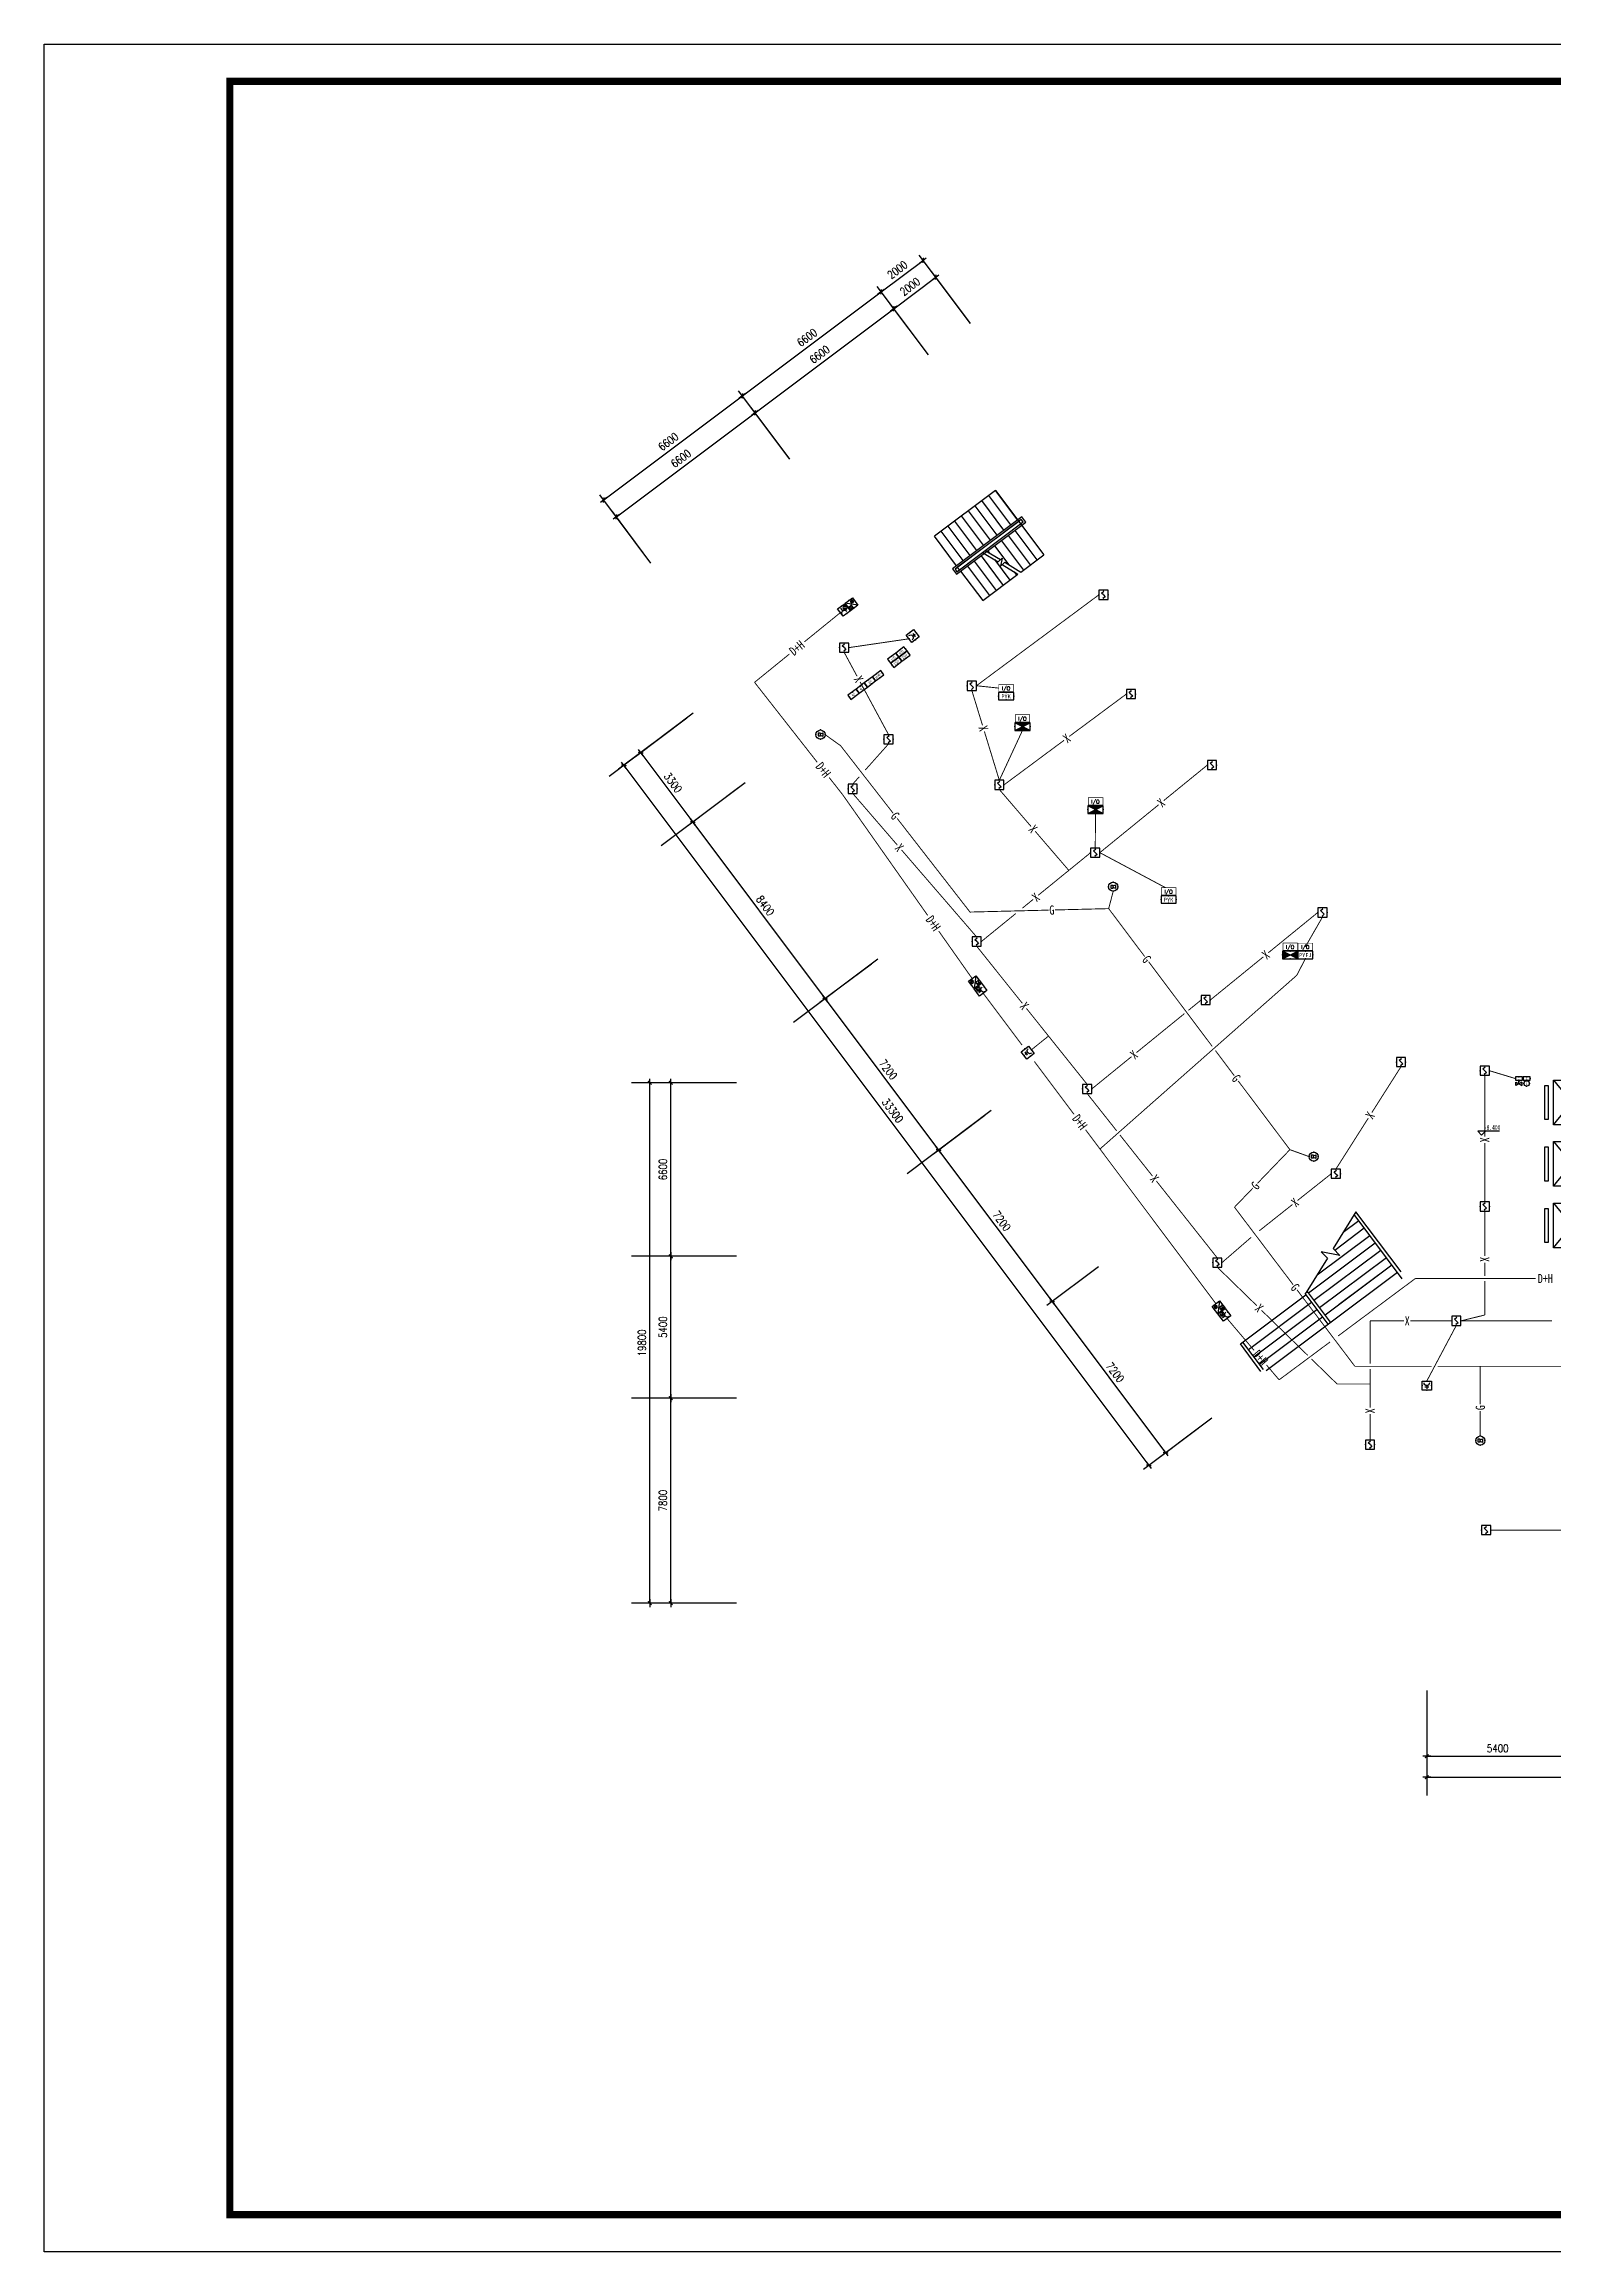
# Model space of a CAD drawing. Extents: x -149393 to 1177518, y -366685 to 296590.
# Drawn here: x 107848 to 165280, y -186685 to -102676 of the extents above; entities that cross this region are included whole.
import ezdxf
from ezdxf.enums import TextEntityAlignment as Align

# ---------------------------------------------------------------- set-up
doc = ezdxf.new("R2010")
doc.units = 0
doc.header["$LTSCALE"] = 1000
doc.header["$MEASUREMENT"] = 0
doc.linetypes.add('常规', pattern=[20, 10, 0, 10])
doc.layers.get('0').update_dxf_attribs({"linetype": 'CONTINUOUS'})
for name, color, linetype in [('AXIS', 3, 'CONTINUOUS'), ('DOTE', 1, 'CONTINUOUS'), ('EQUIP-消防', 3, 'CONTINUOUS'), ('PUB_TITLE', 253, 'CONTINUOUS'), ('SIG_TEXT', 7, 'CONTINUOUS'), ('STAIR', 2, 'CONTINUOUS'), ('TEL_SYMB', 3, 'CONTINUOUS'), ('TEL_TEXT', 7, 'CONTINUOUS'), ('WIRE-消防', 3, '常规')]:
    doc.layers.add(name, color=color, linetype=linetype)
doc.styles.add('_TCH_LABEL', font='COMPLEX', dxfattribs={"bigfont": 'GBCBIG'})
doc.styles.add('_TEL_ATTDEF', font='GBENOR', dxfattribs={"width": 0.8, "height": 3, "bigfont": 'GBCBIG'})
doc.styles.add('_TEL_DIM', font='', dxfattribs={"width": 0.8, "height": 3.5})
doc.styles.add('DIM_FONT', font='SIMPLEX.shx', dxfattribs={"width": 0.8})
doc.styles.add('HZ', font='')
doc.styles.get("Standard").update_dxf_attribs({"font": 'gbenor.shx', "bigfont": 'gbcbig.shx'})
doc.styles.get('_TEL_DIM').set_extended_font_data('SimSun')
doc.styles.get('HZ').set_extended_font_data('SimSun')
doc.dimstyles.new('DIMN', dxfattribs={"dimtxt": 300, "dimasz": 1, "dimexe": 250, "dimexo": 300, "dimgap": 150, "dimtad": 1, "dimdec": 0, "dimdsep": 46, "dimtxsty": 'DIM_FONT', "dimblk": '_DIMX', "dimcen": 2.5, "dimclrt": 7, "dimadec": 0, "dimazin": 0, "dimtfac": 1, "dimtdec": 0, "dimtix": 1, "dimtmove": 2, "dimatfit": 3, "dimldrblk": '_DIMX', "dimfxl": 1, "dimtolj": 1, "dimarcsym": 0})

# ---------------------------------------------------------------- blocks, each defined once
blk = doc.blocks.new('_DIMX')
blk.add_line((-150, 0), (150, 0))
at = {"const_width": 50}
blk.add_lwpolyline([(-70, -70), (70, 70)], dxfattribs=at)
blk = doc.blocks.new('A$C1AEF7971')
at = {"layer": 'STAIR', "color": 59}
for p, q in [((2324, 4191), (0, 2448)), ((2130, 2297), (1291, 3416)), ((2388, 2491), (1549, 3610)), ((2646, 2685), (1807, 3803)), ((2905, 2878), (2065, 3997)), ((3163, 3072), (2324, 4191)), ((2324, 4191), (4160, 1743)), ((1097, 1523), (258, 2642)), ((1355, 1716), (516, 2835)), ((3321, 3190), (681, 1211)), ((1614, 1910), (775, 3029)), ((3306, 3090), (782, 1197)), ((839, 1000), (3478, 2980)), ((853, 1101), (3378, 2994)), ((3206, 3015), (882, 1272)), ((1872, 2104), (1033, 3223)), ((1935, 1912), (3278, 2919)), ((3062, 2668), (3902, 1549)), ((3378, 2994), (3306, 3090)), ((3478, 2980), (3321, 3190)), ((3321, 2862), (4160, 1743)), ((839, 1329), (0, 2448)), ((954, 1176), (1832, 1835)), ((1771, 1700), (2611, 581)), ((1832, 1835), (2420, 1473)), ((1935, 1912), (2510, 1558)), ((2030, 1893), (2085, 1819)), ((2288, 2087), (2833, 1360)), ((2546, 2281), (3385, 1162)), ((2804, 2474), (3643, 1355)), ((3282, 1084), (4160, 1743)), ((681, 1211), (839, 1000)), ((782, 1197), (853, 1101)), ((954, 1176), (882, 1272)), ((997, 1119), (1836, 0)), ((1255, 1312), (2094, 194)), ((1513, 1506), (2352, 387)), ((1836, 0), (3179, 1007)), ((2280, 1559), (2869, 775)), ((2420, 1473), (2575, 1620)), ((2575, 1620), (2511, 1305)), ((2511, 1305), (2673, 1458)), ((2583, 1373), (3179, 1007)), ((2673, 1458), (3282, 1084)), ((3028, 1099), (3127, 968))]:
    blk.add_line(p, q, dxfattribs=at)
at = {"layer": 'TEL_SYMB', "color": 59, "elevation": 1793}
blk.add_lwpolyline([(312, 1763, 0, 0, 0), (3339, 4033, 0, 0, 0), (4292, 2761, 0, 0, 0), (2973, 1771, 95.6, 0, 0), (2686, 1556, 0, 0, 0)], format="xyseb", dxfattribs=at)
at = {"layer": 'TEL_SYMB', "color": 59}
blk.add_lwpolyline([(1266, 491, 0, 0, 0), (2141, 1148, 95.6, 0, 0), (2428, 1363, 0, 0, 0)], format="xyseb", dxfattribs=at)
blk = doc.blocks.new('$equip_U$00000103(cyc-PC)')
for p, q in [((0.5, 0.5), (-0.5, 0.5)), ((-0.5, 0.5), (-0.5, -0.5)), ((-0.2, 0.2), (0.05, 0.4)), ((0, 0), (-0.2, 0.2)), ((0, 0), (0.2, -0.2)), ((0.5, -0.5), (0.5, 0.5)), ((-0.5, -0.5), (0.5, -0.5)), ((0.2, -0.2), (-0.05, -0.4))]:
    blk.add_line(p, q)
for p in [(-0.5, 0), (0, 0.5), (0.5, 0), (0, -0.5)]:
    blk.add_point(p)
at = {"color": 7, "style": '_TEL_DIM', "flags": 1}
blk.add_attdef('A', text='', height=0.00002, dxfattribs=at).set_placement((0, 0), align=Align.MIDDLE_CENTER)
blk = doc.blocks.new('$equip_U$00000105(cyc-PC)')
for p, q in [((0.5, 1), (-0.5, 1)), ((-0.5, 1), (-0.5, 0)), ((-0.5, 0), (0.5, 0)), ((-0.17, 0.5), (-0.17, 0.15)), ((0.5, 0), (0.5, 1))]:
    blk.add_line(p, q)
for radius in [0.226, 0.113]:
    blk.add_circle((0.23, 0.36), radius)
blk.add_arc((-0.17, 0.8), 0.3, 180, 0)
for p in [(-0.5, 0.5), (0, 1), (0, 0), (0.5, 0.5)]:
    blk.add_point(p)
at = {"color": 7, "style": '_TEL_DIM', "flags": 1}
blk.add_attdef('A', text='', height=0.00002, dxfattribs=at).set_placement((0, 0), align=Align.MIDDLE_CENTER)
blk = doc.blocks.new('$equip_U$00000107(cyc-PC)')
for p, q in [((-0.5, 1), (-0.5, 0)), ((0.5, 1), (-0.5, 0)), ((0.5, 1), (-0.5, 1)), ((-0.5, 0), (0.5, 0)), ((-0.27, 0.87, 0), (-0.42, 0.87, 0)), ((-0.42, 0.87, 0), (-0.42, 0.57, 0)), ((-0.42, 0.57, 0), (-0.27, 0.57, 0)), ((-0.27, 0.82, 0), (-0.07, 0.92, 0)), ((-0.27, 0.57, 0), (-0.27, 0.87, 0)), ((-0.07, 0.52, 0), (-0.27, 0.62, 0)), ((-0.07, 0.92, 0), (-0.07, 0.52, 0)), ((0.11, 0.16), (0.34, 0.4)), ((0.11, 0.4), (0.34, 0.16)), ((0.5, 0), (0.5, 1))]:
    blk.add_line(p, q)
blk.add_circle((0.22, 0.28), 0.169)
for p in [(-0.5, 0.5), (0, 1), (0, 0), (0.5, 0.5)]:
    blk.add_point(p)
at = {"color": 7, "style": '_TEL_DIM', "flags": 1}
blk.add_attdef('A', text='', height=0.00002, dxfattribs=at).set_placement((0, 0), align=Align.MIDDLE_CENTER)
blk = doc.blocks.new('$equip$00001635')
for p, q in [((-0.01, -0.35, 0), (-0.26, -0.35, 0)), ((-0.26, -0.35, 0), (-0.26, -0.65, 0)), ((-0.26, -0.65, 0), (-0.01, -0.65, 0)), ((-0.01, -0.4, 0), (0.24, -0.3, 0)), ((-0.01, -0.65, 0), (-0.01, -0.35, 0)), ((0.24, -0.7, 0), (-0.01, -0.6, 0)), ((0.24, -0.3, 0), (0.24, -0.7, 0))]:
    blk.add_line(p, q)
blk.add_circle((0, -0.5), 0.5)
at = {"flags": 9}
blk.add_attdef('A', (0, 0), '', height=0.00002, dxfattribs=at)
blk.add_attdef('B', text='', height=0.4, dxfattribs=at).set_placement((0.85, -0.68), align=Align.MIDDLE_CENTER)
blk = doc.blocks.new('$equip_U$00000115(cyc-PC)')
for p in [(0.01, 0.5, 0), (-0.49, 0, 0), (0.01, -0.5, 0), (0.51, 0, 0)]:
    blk.add_point(p)
blk.add_blockref('$equip$00001635', (0.01, 0.5, 0))
at = {"color": 7, "style": '_TEL_DIM', "flags": 1}
blk.add_attdef('A', text='', height=0.00002, dxfattribs=at).set_placement((0, 0), align=Align.MIDDLE_CENTER)
blk = doc.blocks.new('$equip_U$00000302(cyc-PC)')
for p, q in [((0.5, 0.5), (-0.5, 0.5)), ((-0.5, 0.5), (-0.5, -0.5)), ((0, 0), (0, -0.35)), ((0.5, -0.5), (0.5, 0.5)), ((-0.5, -0.5), (0.5, -0.5)), ((-0.22, -0.17), (0.22, -0.17))]:
    blk.add_line(p, q)
blk.add_arc((0, 0.3), 0.3, 180, 0)
for p in [(-0.5, 0), (0, 0.5), (0.5, 0), (0, -0.5)]:
    blk.add_point(p)
at = {"color": 7, "style": '_TEL_DIM', "flags": 1}
blk.add_attdef('A', text='', height=0.00002, dxfattribs=at).set_placement((0, 0), align=Align.MIDDLE_CENTER)
blk = doc.blocks.new('$equip$00002785')
for p, q in [((0.65, 0.65), (-0.65, 0.65)), ((-0.65, 0.65), (-0.65, 0)), ((-0.65, 0), (0.65, 0)), ((0.65, 0), (0.65, 0.65))]:
    blk.add_line(p, q)
at = {"const_width": 0.04}
blk.add_lwpolyline([(-0.65, 0.65), (0.65, 0.65), (0.65, 0), (-0.65, 0), (-0.65, 0.65), (0.65, 0.65)], dxfattribs=at)
for p in [(-0.65, 0.33), (0, 0.65), (0, 0), (0.65, 0.33)]:
    blk.add_point(p)
at = {"color": 7}
blk.add_attdef('$TEXT$', text='', height=0.3, dxfattribs=at).set_placement((0.01, 0.34), align=Align.MIDDLE_CENTER)
at = {"color": 7, "flags": 1}
for tag, height, p in [('A', 0.00002, (0, 0)), ('B', 0.4, (0.9, 0.25))]:
    blk.add_attdef(tag, text='', height=height, dxfattribs=at).set_placement(p, align=Align.MIDDLE_CENTER)
blk = doc.blocks.new('$equip$00002794')
for p, q in [((0, -0.55), (0, 0)), ((0, 0), (0.23, 0)), ((-0.55, -0.85), (-0.55, -0.25)), ((-0.55, -0.25), (0.55, -0.85)), ((0.55, -0.25), (-0.55, -0.85)), ((0.55, -0.25), (0.55, -0.85))]:
    blk.add_line(p, q)
for p in [(-0.55, -0.55), (0, -0.55), (0.55, -0.55)]:
    blk.add_point(p)
at = {"color": 7, "flags": 1}
for tag, height, p in [('A', 0.00002, (0, 0)), ('B', 0.4, (0.8, -0.61))]:
    blk.add_attdef(tag, text='', height=height, dxfattribs=at).set_placement(p, align=Align.MIDDLE_CENTER)
blk = doc.blocks.new('$equip$00002792')
at = {"const_width": 0.04}
blk.add_lwpolyline([(-0.5, 0, -1), (0.5, 0, -1), (-0.5, 0, -1.463176)], format="xyb", dxfattribs=at)
blk.add_circle((0, 0), 0.5)
for p in [(-0.5, 0), (0, 0.5), (0.5, 0), (0, -0.5)]:
    blk.add_point(p)
at = {"color": 7}
blk.add_attdef('$TEXT$', text='', height=0.4, dxfattribs=at).set_placement((0, 0), align=Align.MIDDLE_CENTER)
at = {"color": 7, "flags": 1}
for tag, height, p in [('A', 0.00002, (0, 0)), ('B', 0.4, (0.75, -0.25))]:
    blk.add_attdef(tag, text='', height=height, dxfattribs=at).set_placement(p, align=Align.MIDDLE_CENTER)
blk = doc.blocks.new('A$C74276B88')
at = {"layer": 'EQUIP-消防', "linetype": 'ByBlock', "xscale": 207.6180480014955, "yscale": 207.6180480014955, "zscale": 207.6180480014955}
for name, p, values in [('$equip$00002785', (139, 228), {'$TEXT$': 'I'}), ('$equip$00002785', (438, 228), {'$TEXT$': 'I'}), ('$equip$00002792', (435, 108), {'$TEXT$': 'L'})]:
    blk.add_blockref(name, p, dxfattribs=at).add_auto_attribs(values)
blk.add_blockref('$equip$00002794', (140, 207), dxfattribs=at)
blk = doc.blocks.new('$equip_U$00000093(zhengbolin)')
at = {"color": 0, "linetype": 'Continuous', "const_width": 0.0557}
blk.add_lwpolyline([(0.65, 0.65), (-0.65, 0.65), (-0.65, 0), (0.65, 0)], close=True, dxfattribs=at)
at = {"color": 7, "style": '_TCH_LABEL'}
blk.add_attdef('$TEXT$', text='', height=0.334, dxfattribs=at).set_placement((-0.01, 0.3), align=Align.MIDDLE_CENTER)
at = {"color": 7, "style": '_TEL_DIM', "flags": 1}
for tag in ['A', 'REMARK']:
    blk.add_attdef(tag, text='', height=0.000025, dxfattribs=at).set_placement((0, 0), align=Align.MIDDLE_CENTER)
blk = doc.blocks.new('$equip$00001929')
for p, q in [((0.65, 0.65), (-0.65, 0.65)), ((-0.65, 0.65), (-0.65, 0)), ((-0.65, 0), (0.65, 0)), ((0.65, 0), (0.65, 0.65))]:
    blk.add_line(p, q)
for p in [(-0.65, 0.33), (0, 0.65), (0, 0), (0.65, 0.33)]:
    blk.add_point(p)
at = {"color": 7, "style": '_TEL_DIM'}
blk.add_attdef('$TEXT$', text='', height=0.34, dxfattribs=at).set_placement((0.01, 0.34), align=Align.MIDDLE_CENTER)
at = {"color": 7, "style": '_TEL_DIM', "flags": 1}
blk.add_attdef('A', text='', height=0.00002, dxfattribs=at).set_placement((0, 0), align=Align.MIDDLE_CENTER)
blk = doc.blocks.new('$equip$00001921')
for p, q in [((0.65, 0.33), (-0.65, 0.33)), ((0.65, 0.33), (-0.65, -0.33)), ((-0.65, 0.33), (0.65, -0.33)), ((-0.65, 0.33), (-0.65, -0.33)), ((0.65, -0.33), (0.65, 0.33)), ((-0.65, -0.33), (0.65, -0.33))]:
    blk.add_line(p, q)
for p in [(-0.65, 0), (0, 0.33), (0.65, 0), (0, -0.33)]:
    blk.add_point(p)
for points in [[(-0.65, 0.33), (0, 0), (0.65, 0.33)], [(0, 0), (-0.65, -0.33), (0.65, -0.33)]]:
    blk.add_solid(points)
at = {"layer": 'TEL_TEXT', "style": '_TEL_DIM', "flags": 1}
blk.add_attdef('A', text='', height=0.00002, dxfattribs=at).set_placement((0, 0), align=Align.MIDDLE_CENTER)
blk = doc.blocks.new('$equip$00001917')
for p, q in [((0.65, 0.33), (-0.65, 0.33)), ((0.65, 0.33), (-0.65, -0.33)), ((-0.65, 0.33), (0.65, -0.33)), ((-0.65, 0.33), (-0.65, -0.33)), ((0.65, -0.33), (0.65, 0.33)), ((-0.65, -0.33), (0.65, -0.33))]:
    blk.add_line(p, q)
for p in [(-0.65, 0), (0, 0.33), (0.65, 0), (0, -0.33)]:
    blk.add_point(p)
for points in [[(-0.65, 0.33), (0, 0), (-0.65, -0.33)], [(0.65, 0.33), (0, 0), (0.65, -0.33)]]:
    blk.add_solid(points)
at = {"layer": 'TEL_TEXT', "style": '_TEL_DIM', "flags": 1}
blk.add_attdef('A', text='', height=0.00002, dxfattribs=at).set_placement((0, 0), align=Align.MIDDLE_CENTER)
blk = doc.blocks.new('$equip$00002773')
for p, q in [((0.65, 0.65), (-0.65, 0.65)), ((-0.65, 0.65), (-0.65, 0)), ((-0.65, 0), (0.65, 0)), ((0.65, 0), (0.65, 0.65))]:
    blk.add_line(p, q)
at = {"const_width": 0.04}
blk.add_lwpolyline([(-0.65, 0.65), (-0.65, 0), (0.65, 0), (0.65, 0.65), (-0.65, 0.65), (-0.65, 0)], dxfattribs=at)
for p in [(-0.65, 0.33), (0, 0.65), (0, 0), (0.65, 0.33)]:
    blk.add_point(p)
at = {"color": 7}
blk.add_attdef('$TEXT$', text='', height=0.3, dxfattribs=at).set_placement((0.01, 0.34), align=Align.MIDDLE_CENTER)
at = {"color": 7, "flags": 1}
for tag, height, p in [('A', 0.00002, (0, 0)), ('B', 0.4, (0.9, 0.25))]:
    blk.add_attdef(tag, text='', height=height, dxfattribs=at).set_placement(p, align=Align.MIDDLE_CENTER)
blk = doc.blocks.new('GJGHJGHJ')
at = {"color": 59}
for p, q in [((164876.1, -78848.7), (166266.3, -80548.7)), ((164876.1, -80548.7), (166266.3, -78848.7)), ((162822, -80787.4), (161986.9, -80787.8)), ((161986.9, -80787.8), (162135.3, -80937.7)), ((162135.3, -80937.7), (162287.4, -80787.6)), ((164876.1, -81188.7), (166266.3, -82888.7)), ((164876.1, -82888.7), (166266.3, -81188.7)), ((164876.1, -83528.7), (166266.3, -85228.7)), ((164876.1, -85228.7), (166266.3, -83528.7)), ((181648.8, -93703.3), (180813.6, -93703.8)), ((180813.6, -93703.8), (180962.1, -93853.6)), ((180962.1, -93853.6), (181114.2, -93703.6))]:
    blk.add_line(p, q, dxfattribs=at)
for points in [[(164876.1, -78848.7), (166266.3, -78848.7), (166266.3, -80548.7), (164876.1, -80548.7)], [(164546.1, -79048.7), (164674.6, -79048.7), (164674.6, -80348.7), (164546.1, -80348.7)], [(164546.1, -81388.7), (164674.6, -81388.7), (164674.6, -82688.7), (164546.1, -82688.7)], [(164876.1, -81188.7), (166266.3, -81188.7), (166266.3, -82888.7), (164876.1, -82888.7)], [(164546.1, -83728.7), (164674.6, -83728.7), (164674.6, -85028.7), (164546.1, -85028.7)], [(164876.1, -83528.7), (166266.3, -83528.7), (166266.3, -85228.7), (164876.1, -85228.7)]]:
    blk.add_lwpolyline(points, close=True, dxfattribs=at)
at = {"layer": 'AXIS'}
for p, q in [((197977, -49445.7), (200190.6, -46114)), ((204973.6, -54094.2), (207187.1, -50762.5)), ((206722.7, -55256.3), (208936.3, -51924.6)), ((132126.5, -64889.7), (128926.5, -67289.7)), ((134106.5, -67529.7), (130906.5, -69929.7)), ((134106.5, -67529.7), (130906.5, -69929.7)), ((139146.5, -74249.7), (135946.5, -76649.7)), ((133771.7, -78948.7), (129771.7, -78948.7)), ((143466.5, -80009.7), (140266.5, -82409.7)), ((133771.7, -85548.7), (129771.7, -85548.7)), ((133771.7, -85548.7), (129771.7, -85548.7)), ((133771.7, -90948.7), (129771.7, -90948.7)), ((133771.7, -90948.7), (129771.7, -90948.7)), ((133771.7, -98748.7), (129771.7, -98748.7)), ((160049.8, -102074.4), (160049.8, -106074.4)), ((165449.8, -102074.4), (165449.8, -106074.4)), ((172049.8, -102074.4), (172049.8, -106074.4)), ((178649.8, -102074.4), (178649.8, -106074.4)), ((184049.8, -102074.4), (184049.8, -106074.4))]:
    blk.add_line(p, q, dxfattribs=at)
at = {"layer": 'DOTE', "color": 59}
for p, q in [((171929.8, -91248.7), (169169.8, -91248.7)), ((174929.8, -91248.7), (172169.8, -91248.7)), ((171929.8, -91598.7), (169169.8, -91598.7)), ((171929.8, -91948.7), (169169.8, -91948.7)), ((171929.8, -92298.7), (169169.8, -92298.7)), ((174929.8, -91598.7), (172169.8, -91598.7)), ((174929.8, -91948.7), (172169.8, -91948.7)), ((174929.8, -92298.7), (172169.8, -92298.7)), ((171929.8, -92648.7), (169169.8, -92648.7)), ((171929.8, -92998.7), (169169.8, -92998.7)), ((174929.8, -92648.7), (172169.8, -92648.7)), ((174373.5, -92998.7), (172169.8, -92998.7)), ((171929.8, -93348.7), (169169.8, -93348.7)), ((173419.4, -93348.7), (172169.8, -93348.7)), ((173156.1, -93698.7), (172169.8, -93698.7)), ((171929.8, -96428.7), (169169.8, -96428.7)), ((171929.8, -96778.7), (169169.8, -96778.7)), ((171929.8, -97128.7), (169169.8, -97128.7)), ((171929.8, -97478.7), (169169.8, -97478.7)), ((171929.8, -97828.7), (169169.8, -97828.7)), ((171929.8, -98178.7), (169169.8, -98178.7))]:
    blk.add_line(p, q, dxfattribs=at)
at = {"layer": 'STAIR', "color": 59}
for p, q in [((143632.5, -56410.1), (141308.9, -58152.9)), ((143697.1, -58109.9), (142858, -56991.1)), ((143955.3, -57916.2), (143116.2, -56797.4)), ((144213.5, -57722.6), (143374.4, -56603.8)), ((144471.7, -57529), (143632.5, -56410.1)), ((143632.5, -56410.1), (145468.5, -58858.1)), ((142406.2, -59078.1), (141567, -57959.3)), ((142664.3, -58884.4), (141825.2, -57765.6)), ((144629.4, -57410.6), (141990.2, -59390.1)), ((142922.5, -58690.8), (142083.4, -57572)), ((144615.1, -57511), (142090.6, -59404.4)), ((142148, -59600.4), (144787.2, -57621)), ((142162.3, -59500), (144686.8, -57606.7)), ((144514.7, -57586.3), (142191, -59329.1)), ((143180.7, -58497.2), (142341.6, -57378.3)), ((143438.9, -58303.5), (142599.8, -57184.7)), ((143243.6, -58689.1), (144586.4, -57682)), ((144371.2, -57933), (145210.4, -59051.8)), ((144686.8, -57606.7), (144615.1, -57511)), ((144787.2, -57621), (144629.4, -57410.6)), ((144629.4, -57739.3), (145468.5, -58858.1)), ((142148, -59271.7), (141308.9, -58152.9)), ((142262.7, -59424.7), (143140.8, -58766.2)), ((143140.8, -58766.2), (143729.2, -59127.7)), ((143243.6, -58689.1), (143819.1, -59042.7)), ((143338.5, -58707.5), (143393.9, -58781.4)), ((143596.7, -58513.9), (144142.2, -59241.2)), ((143854.9, -58320.3), (144694, -59439.1)), ((144113.1, -58126.6), (144952.2, -59245.4)), ((141990.2, -59390.1), (142148, -59600.4)), ((142090.6, -59404.4), (142162.3, -59500)), ((142262.7, -59424.7), (142191, -59329.1)), ((142305.7, -59482.1), (143144.9, -60600.9)), ((142563.9, -59288.5), (143403, -60407.3)), ((142822.1, -59094.8), (143661.2, -60213.6)), ((143080.3, -58901.2), (143919.4, -60020)), ((143144.9, -60600.9), (144487.7, -59593.8)), ((143589.1, -59041.6), (144177.6, -59826.3)), ((143729.2, -59127.7), (143884.1, -58981.1)), ((143884.1, -58981.1), (143819.6, -59296.1)), ((143819.6, -59296.1), (143981.7, -59142.6)), ((143891.9, -59227.7), (144487.7, -59593.8)), ((143981.7, -59142.6), (144590.5, -59516.7)), ((144337.3, -59501.4), (144435.8, -59632.7)), ((144590.5, -59516.7), (145468.5, -58858.1)), ((172169.8, -79185.4), (172169.8, -82374.8)), ((173705.4, -79185.4), (172169.8, -79185.4)), ((172169.8, -79185.4), (175529.8, -79185.4)), ((173705.4, -79539.8), (172169.8, -79539.8)), ((173994.1, -78968.9), (173705.4, -78968.9)), ((173705.4, -78968.9), (173705.4, -82591.4)), ((173915.4, -79047.6), (173784.1, -79047.6)), ((173784.1, -79047.6), (173784.1, -82512.6)), ((173784.1, -79185.4), (173784.1, -82374.8)), ((173915.4, -82512.6), (173915.4, -79047.6)), ((173915.4, -81028.5), (173915.4, -79185.4)), ((173994.1, -82591.4), (173994.1, -78968.9)), ((173994.1, -79185.4), (175529.8, -79185.4)), ((173994.1, -79539.8), (175529.8, -79539.8)), ((175529.8, -80390.6), (175529.8, -79185.4)), ((173705.4, -79894.2), (172169.8, -79894.2)), ((173705.4, -80248.6), (172169.8, -80248.6)), ((173705.4, -80602.9), (172169.8, -80602.9)), ((173994.1, -79894.2), (175529.8, -79894.2)), ((173994.1, -80248.6), (175529.8, -80248.6)), ((173994.1, -80602.9), (174992.4, -80602.9)), ((174800.1, -80678.9), (175529.8, -80390.6)), ((174992.4, -80602.9), (175529.8, -80602.9)), ((175529.8, -82374.8), (175529.8, -80531.7)), ((173705.4, -80957.3), (172169.8, -80957.3)), ((173705.4, -81311.7), (172169.8, -81311.7)), ((173915.4, -81169.6), (174620.7, -80890.9)), ((173915.4, -82374.8), (173915.4, -81169.6)), ((173994.1, -80957.3), (174452.7, -80957.3)), ((173994.1, -81311.7), (175529.8, -81311.7)), ((174452.7, -80957.3), (175529.8, -80957.3)), ((174620.7, -80890.9), (174593.9, -80658.3)), ((174593.9, -80658.3), (174828.1, -80922.4)), ((174828.1, -80922.4), (174800.1, -80678.9)), ((173705.4, -81666.1), (172169.8, -81666.1)), ((173705.4, -82020.4), (172169.8, -82020.4)), ((173994.1, -81666.1), (175529.8, -81666.1)), ((173994.1, -82020.4), (175529.8, -82020.4)), ((173705.4, -82374.8), (172169.8, -82374.8)), ((173705.4, -82591.4), (173994.1, -82591.4)), ((173915.4, -82374.8), (173784.1, -82374.8)), ((173784.1, -82512.6), (173915.4, -82512.6)), ((173994.1, -82374.8), (175529.8, -82374.8)), ((157349.8, -83858), (156488.7, -85259.5)), ((159116.9, -86404.1), (157285.6, -83962.6)), ((159068.3, -86140), (157349.8, -83858)), ((155874.5, -86259), (157879.9, -84754.9)), ((156544.8, -85318.7), (157669.9, -84474.9)), ((156871.8, -84636), (157459.9, -84194.9)), ((156264.3, -85624.6), (155461.7, -86930.8)), ((155545.8, -86943), (158089.9, -85034.9)), ((155755.8, -87223), (158299.9, -85314.9)), ((155965.7, -87503), (158509.9, -85594.9)), ((156737.7, -85522.5), (156030.7, -85377.8)), ((156030.7, -85377.8), (156264.3, -85624.6)), ((156488.7, -85259.5), (156737.7, -85522.5)), ((153937.6, -89899.1), (158929.9, -86154.9)), ((156175.7, -87783.1), (158719.9, -85874.9)), ((156714.5, -87379), (158719.9, -85874.9)), ((152953.8, -88887), (155449.8, -87015)), ((153259.8, -89095), (155659.8, -87295)), ((155413.7, -86966.8), (155509.7, -86894.8)), ((156289.6, -88135.1), (155413.7, -86966.8)), ((156385.6, -88063.1), (155509.7, -86894.8)), ((153469.7, -89375.1), (155869.7, -87575)), ((153679.6, -89655.1), (156079.7, -87855.1)), ((153737.1, -89931.8), (152953.8, -88887)), ((153833.1, -89859.8), (153049.8, -88815))]:
    blk.add_line(p, q, dxfattribs=at)
at = {"layer": 'TEL_SYMB', "color": 59, "elevation": 1793}
blk.add_lwpolyline([(141620.8, -58837.8, 0, 0, 0), (144647.4, -56567.9, 0, 0, 0), (145601.2, -57839.7, 0, 0, 0), (144281.6, -58829.5, 95.6, 0, 0), (143994.7, -59044.6, 0, 0, 0)], format="xyseb", dxfattribs=at)
at = {"layer": 'TEL_SYMB', "color": 59}
for points in [[(142574.7, -60109.6, 0, 0, 0), (143449.7, -59453.4, 95.6, 0, 0), (143736.5, -59238.3, 0, 0, 0)], [(174722.6, -82552, 0, 0, 0), (174722.6, -81351.1, 105, 0, 0), (174722.6, -80957.3, 0, 0, 0)]]:
    blk.add_lwpolyline(points, format="xyseb", dxfattribs=at)
at = {"rotation": 109.501830446718}
blk.add_blockref('A$C1AEF7971', (198364.8, -61709.4), dxfattribs=at)
at = {"color": 59, "style": 'HZ', "width": 0.7}
for p in [(162223.3, -80739.8), (181050, -93655.8)]:
    blk.add_text('-8.400', height=183.52, dxfattribs=at).set_placement(p)
at = {"layer": 'AXIS'}
for p1, p2, distance in [((197977, -49445.7), (198976.5, -50109.7), 3300), ((197977, -49445.7), (198976.5, -50109.7), 2500), ((141257.6, -51492.6), (142857.6, -50292.6), 3300), ((198976.5, -50109.7), (204973.6, -54094.2), 3300), ((198976.5, -50109.7), (204973.6, -54094.2), 2500), ((135977.6, -55452.6), (141257.6, -51492.6), 3300), ((141257.6, -51492.6), (142857.6, -50292.6), 2500), ((176886.5, -58217.8), (182531.1, -49722), 2500), ((135977.6, -55452.6), (141257.6, -51492.6), 2500), ((169249.7, -69712.2), (180704.9, -52470.7), 3300), ((204973.6, -54094.2), (206722.7, -55256.3), 3300), ((204973.6, -54094.2), (206722.7, -55256.3), 2500), ((130697.6, -59412.6), (135977.6, -55452.6), 3300), ((130697.6, -59412.6), (135977.6, -55452.6), 2500), ((173068.1, -63965), (176886.5, -58217.8), 2500), ((169249.7, -69712.2), (173068.1, -63965), 2500), ((132126.5, -64889.7), (152106.6, -91529.7), -3300), ((132126.5, -64889.7), (134106.5, -67529.7), -2500), ((134106.5, -67529.7), (139146.5, -74249.7), -2500), ((139146.5, -74249.7), (143466.5, -80009.7), -2500), ((133471.7, -98748.7), (133471.7, -78948.7), 3000), ((133771.7, -85548.7), (133771.7, -78948.7), 2500), ((143466.5, -80009.7), (147786.5, -85769.7), -2500), ((133771.7, -90948.7), (133771.7, -85548.7), 2500), ((147786.5, -85769.7), (152106.6, -91529.7), -2500), ((133771.7, -98748.7), (133771.7, -90948.7), 2500), ((160049.8, -102074.4), (165449.8, -102074.4), -2500), ((160049.8, -102074.4), (184049.8, -102074.4), -3300), ((165449.8, -102074.4), (172049.8, -102074.4), -2500), ((172049.8, -102074.4), (178649.8, -102074.4), -2500), ((178649.8, -102074.4), (184049.8, -102074.4), -2500)]:
    blk.add_aligned_dim(p1=p1, p2=p2, distance=distance, dimstyle='DIMN', dxfattribs=at).render()

msp = doc.modelspace()

# ---------------------------------------------------------------- linework, layer by layer
at = {"layer": 'PUB_TITLE'}
msp.add_lwpolyline([(107847.9, -102676.1), (226647.9, -102676.1), (226647.9, -186684.6), (107847.9, -186684.6)], close=True, dxfattribs=at)
at = {"layer": 'PUB_TITLE', "const_width": 270.7}
msp.add_lwpolyline([(114919.4, -104090.4), (225233.6, -104090.4), (225233.6, -185270.4), (114919.4, -185270.4), (114919.4, -104090.4)], close=True, dxfattribs=at)
at = {"layer": 'WIRE-消防', "color": 0, "linetype": '常规', "const_width": 35}
for points in [[(138159.8, -124306.7), (136786.3, -125421.9)], [(136217.5, -125883.8), (134891.8, -126960.3)], [(137278.7, -130004), (134891.8, -126960.3)], [(138246.6, -131238.2), (137730.9, -130580.6)], [(141481.5, -135828.7), (138246.6, -131238.2)], [(143174.9, -138231.5), (141903.6, -136427.6)], [(155859.7, -137476.3), (155532, -138108.2)], [(148040.2, -144718.6), (155532, -138108.2)], [(143598.1, -138795.8), (145076.9, -140767.6)], [(145542.2, -141387.9), (147051.7, -143400.5)], [(147491.3, -143986.7), (152453, -150602.2)], [(157107.2, -151831.5), (160045, -149647.2)], [(164627.7, -149647.2), (160045, -149647.2)], [(152876.2, -151166.5), (153907, -152380.5)], [(154859.8, -153502.6), (156799.7, -152060.2)], [(154381.3, -152939), (154859.8, -153502.6)]]:
    msp.add_lwpolyline(points, dxfattribs=at)
at = {"layer": 'WIRE-消防', "linetype": '常规', "const_width": 35}
for points in [[(147996.4, -123632.7), (143336.2, -127090.3)], [(138301.1, -125815.2), (138794.2, -126729.9)], [(140772.5, -125303.4), (138476.1, -125640.2)], [(138910.1, -126944.8), (139992.5, -128952.8)], [(143161.2, -127265.3), (143569, -128597.9)], [(144190.8, -127180.2), (143336.2, -127090.3)], [(146871.9, -129018.2), (149044.2, -127406.5)], [(139992.5, -129302.8), (139102.6, -130300.8)], [(143640.5, -128831.4), (144209, -130689.1)], [(145090.5, -128789.1), (144209, -130689.1)], [(144384, -130864.1), (146675.8, -129163.8)], [(152129.8, -130107.5), (150464.5, -131463.2)], [(138876.2, -130554.6), (138626.2, -130835)], [(144209, -131039.1), (145415.5, -132443.2)], [(138626.2, -131185), (140325.4, -133152.6)], [(150275, -131617.4), (148034.4, -133441.5)], [(145574.7, -132628.4), (146853.7, -134116.9)], [(147872.7, -131945.5), (147859.4, -133266.5)], [(140485.1, -133337.5), (143346.7, -136651.1)], [(147684.4, -133441.5), (145689.1, -135063.8)], [(150540, -134777.6), (148034.4, -133441.5)], [(145499.6, -135217.9), (145087.8, -135552.7)], [(144834, -135759.1), (143521.7, -136826.1)], [(156335.6, -135715.3), (154447.6, -137252.3)], [(155859.7, -137024.2), (156510.6, -135890.3)], [(143346.7, -137001.1), (145085.8, -139175.1)], [(154258.2, -137406.5), (152240.2, -139049.3)], [(145238.3, -139365.9), (147552.5, -142258.9)], [(151890.2, -139049.3), (151407.6, -139441.7)], [(151252.3, -139568), (149426.5, -141052.5)], [(145428.7, -140945), (146081.5, -140420)], [(149237, -141206.6), (147727.5, -142433.9)], [(159500.5, -141584), (158386.7, -143335.6)], [(162687.1, -141912.8), (162687.1, -144248.3)], [(162862.1, -141737.8), (163851.9, -142037.1)], [(147552.5, -142608.9), (148674.5, -144025.6)], [(158255.7, -143541.7), (157021.5, -145482.7)], [(148798.8, -144182.6), (150037.8, -145747.1)], [(162687.1, -144492.6), (162687.1, -146728.5)], [(150189.5, -145938.6), (152508.8, -148867.2)], [(156846.5, -145657.7), (155558.3, -146679)], [(155366.9, -146830.8), (154105.2, -147831.1)], [(162687.1, -147078.5), (162687.1, -148796.1)], [(153792.9, -148081.9), (152683.8, -149042.2)], [(152508.8, -149217.2), (154013.3, -150683.9)], [(162687.1, -149040.4), (162687.1, -149547.2)], [(162687.1, -149747.2), (162687.1, -151035.8)], [(154188.1, -150854.4), (155947.2, -152569.4)], [(161779.1, -151258.5), (162687.1, -151035.8)], [(158321.6, -152889.3), (158321.6, -151258.5)], [(159613.8, -151258.5), (158321.6, -151258.5)], [(161429.1, -151258.5), (159858.1, -151258.5)], [(160481.2, -153548.2), (161604.1, -151433.5)], [(161779.1, -151258.5), (165251.5, -151258.5)], [(156092.3, -152710.8), (157067.3, -153661.4)], [(157067.3, -153661.4), (158321.6, -153661.4)], [(158321.6, -154560.6), (158321.6, -153089.3)], [(158321.6, -155794), (158321.6, -154804.8)], [(162913.9, -159218.6), (166078.3, -159218.6)]]:
    msp.add_lwpolyline(points, dxfattribs=at)
at = {"layer": 'WIRE-消防', "color": 2, "linetype": '常规', "const_width": 35}
for points in [[(137576.7, -128949), (138169.1, -129373.5)], [(138169.1, -129373.5), (140167.4, -131942.4)], [(140317.3, -132135.2), (143092, -135702.3)], [(148543.9, -134913.5), (148371.5, -135571.4)], [(143092, -135702.3), (146085.4, -135628)], [(146329.6, -135622), (148371.5, -135571.4)], [(148371.5, -135571.4), (149743.8, -137396)], [(149890.6, -137591.2), (152314.5, -140813.9)], [(152435, -140974.2), (153153.8, -141929.9)], [(153300.7, -142125.1), (155269.9, -144743.4)], [(155269.9, -144743.4), (154034, -146026.5)], [(156000.9, -145007.8), (155269.9, -144743.4)], [(153864.5, -146202.4), (153161.2, -146932.7)], [(155394.4, -149883.8), (153161.2, -146932.7)], [(157744.5, -152989.3), (155541.8, -150078.6)], [(160664.8, -152989.3), (157744.5, -152989.3)], [(166404.7, -152989.3), (160891.2, -152989.3)], [(162517.8, -154440.8), (162517.8, -152989.3)], [(162517.8, -155639.5), (162517.8, -154685.1)]]:
    msp.add_lwpolyline(points, dxfattribs=at)

# ---------------------------------------------------------------- block references
for name, p in [('GJGHJGHJ', (431.5, -63249.6)), ('A$C74276B88', (163847.7, -142332.2))]:
    msp.add_blockref(name, p)
at = {"layer": 'EQUIP-消防', "yscale": 350, "zscale": 350}
for name, p, xscale in [('$equip_U$00000103(cyc-PC)', (148171.4, -123632.7), 350), ('$equip_U$00000103(cyc-PC)', (138301.1, -125640.2), 350), ('$equip_U$00000103(cyc-PC)', (143161.2, -127090.3), 350), ('$equip_U$00000103(cyc-PC)', (149219.2, -127406.5), 350), ('$equip_U$00000115(cyc-PC)', (137398.2, -128949), 350), ('$equip_U$00000103(cyc-PC)', (139992.5, -129127.8), 350), ('$equip_U$00000103(cyc-PC)', (152304.8, -130107.5), 350), ('$equip_U$00000103(cyc-PC)', (138626.2, -131010), 350), ('$equip_U$00000103(cyc-PC)', (144209, -130864.1), 350), ('$equip_U$00000103(cyc-PC)', (147859.4, -133441.5), 350), ('$equip_U$00000115(cyc-PC)', (148540.4, -134738.5), 350), ('$equip_U$00000103(cyc-PC)', (156510.6, -135715.3), 350), ('$equip_U$00000103(cyc-PC)', (143346.7, -136826.1), 350), ('$equip_U$00000103(cyc-PC)', (152065.2, -139049.3), 350), ('$equip_U$00000103(cyc-PC)', (159500.5, -141409), 350), ('$equip_U$00000103(cyc-PC)', (162687.1, -141737.8), 350), ('$equip_U$00000103(cyc-PC)', (147552.5, -142433.9), 350), ('$equip_U$00000115(cyc-PC)', (156172.4, -145007.8), 350), ('$equip_U$00000103(cyc-PC)', (157021.5, -145657.7), 350), ('$equip_U$00000103(cyc-PC)', (162687.1, -146903.5), 350), ('$equip_U$00000103(cyc-PC)', (152508.8, -149042.2), 350), ('$equip_U$00000103(cyc-PC)', (161604.1, -151258.5), 350), ('$equip_U$00000302(cyc-PC)', (160481.2, -153723.2), -350), ('$equip_U$00000103(cyc-PC)', (158321.6, -155969), 350), ('$equip_U$00000115(cyc-PC)', (162514.3, -155814.5), 350), ('$equip_U$00000103(cyc-PC)', (162738.9, -159218.6), 350)]:
    msp.add_blockref(name, p, dxfattribs=dict(at, xscale=xscale))
at = {"layer": 'EQUIP-消防'}
for name, p, xscale, yscale, zscale, rotation in [('$equip_U$00000105(cyc-PC)', (138194.8, -124061.7), -350.000000000013, 350, 350, 216.8697156942755), ('$equip_U$00000107(cyc-PC)', (138479.1, -123848.4), -350.000000000013, 350, 350, 216.8697156942755), ('$equip_U$00000302(cyc-PC)', (140912.5, -125198.4), -349.9999999999997, 349.9999999999709, 350, 126.8700000000088), ('$equip$00001921', (145090.5, -128645), 443.5200000000186, 443.5200000000186, 443.5200000000186, 180), ('$equip$00001921', (147872.7, -131801.3), 443.5200000000186, 443.5200000000186, 443.5200000000186, 180), ('$equip$00001917', (155281.8, -137332.2), 443.5200000000186, 443.5200000000186, 443.5200000000186, 180), ('$equip_U$00000107(cyc-PC)', (143139.9, -138476.5), -350.0000000000069, 350, 350, 306.8697156942583), ('$equip_U$00000105(cyc-PC)', (143353.1, -138760.8), -350.0000000000069, 350, 350, 306.8697156942583), ('$equip_U$00000302(cyc-PC)', (145288.7, -141050), -349.9999999999879, 350, 350, 306.8699999999982), ('$equip_U$00000107(cyc-PC)', (152418, -150847.2), -350.0000000000069, 349.9999999999709, 350, 306.8697156942583), ('$equip_U$00000105(cyc-PC)', (152631.2, -151131.5), -350.0000000000069, 349.9999999999709, 350, 306.8697156942583)]:
    msp.add_blockref(name, p, dxfattribs=dict(at, xscale=xscale, yscale=yscale, zscale=zscale, rotation=rotation))
ref = msp.add_blockref('$equip$00002773', (140110.5, -125962.4), dxfattribs=dict(at, xscale=300, yscale=300, zscale=300, rotation=216.8700000000005))
ref.add_attrib('$TEXT$', 'I/O', dxfattribs={"layer": '0', "color": 7, "height": 90, "rotation": 45, "style": '_TEL_ATTDEF'}).set_placement((140170.7, -126045.8), align=Align.MIDDLE_CENTER)
ref = msp.add_blockref('$equip$00002773', (140227.5, -126118.4), dxfattribs=dict(at, xscale=300, yscale=300, zscale=300, rotation=216.8700000000005))
ref.add_attrib('$TEXT$', 'ZSD', dxfattribs={"layer": '0', "color": 7, "height": 90, "rotation": 45, "style": '_TEL_ATTDEF'}).set_placement((140287.7, -126201.8), align=Align.MIDDLE_CENTER)
ref = msp.add_blockref('$equip$00002773', (140422.5, -125728.4), dxfattribs=dict(at, xscale=300, yscale=300, zscale=300, rotation=216.8700000000005))
ref.add_attrib('$TEXT$', 'I/O', dxfattribs={"layer": '0', "color": 7, "height": 90, "rotation": 45, "style": '_TEL_ATTDEF'}).set_placement((140482.7, -125811.8), align=Align.MIDDLE_CENTER)
ref = msp.add_blockref('$equip$00002773', (140539.5, -125884.4), dxfattribs=dict(at, xscale=300, yscale=300, zscale=300, rotation=216.8700000000005))
ref.add_attrib('$TEXT$', 'ZSD', dxfattribs={"layer": '0', "color": 7, "height": 90, "rotation": 45, "style": '_TEL_ATTDEF'}).set_placement((140599.7, -125967.8), align=Align.MIDDLE_CENTER)
ref = msp.add_blockref('$equip$00002773', (139224.9, -126867), dxfattribs=dict(at, xscale=300, yscale=300, zscale=300, rotation=216.8700000000005))
ref.add_attrib('$TEXT$', 'ZH', dxfattribs={"layer": '0', "color": 7, "height": 90, "rotation": 45, "style": '_TEL_ATTDEF'}).set_placement((139285.1, -126950.4), align=Align.MIDDLE_CENTER)
ref = msp.add_blockref('$equip$00002773', (139536.9, -126633), dxfattribs=dict(at, xscale=300, yscale=300, zscale=300, rotation=216.8700000000005))
ref.add_attrib('$TEXT$', 'MHP', dxfattribs={"layer": '0', "color": 7, "height": 90, "rotation": 45, "style": '_TEL_ATTDEF'}).set_placement((139597.1, -126716.4), align=Align.MIDDLE_CENTER)
ref = msp.add_blockref('$equip$00002773', (138600.9, -127335), dxfattribs=dict(at, xscale=300, yscale=300, zscale=300, rotation=216.8700000000005))
ref.add_attrib('$TEXT$', 'QT', dxfattribs={"layer": '0', "color": 7, "height": 90, "rotation": 45, "style": '_TEL_ATTDEF'}).set_placement((138661.1, -127418.4), align=Align.MIDDLE_CENTER)
ref = msp.add_blockref('$equip$00002773', (138912.9, -127101), dxfattribs=dict(at, xscale=300, yscale=300, zscale=300, rotation=216.8700000000005))
ref.add_attrib('$TEXT$', 'QT', dxfattribs={"layer": '0', "color": 7, "height": 90, "rotation": 45, "style": '_TEL_ATTDEF'}).set_placement((138973.1, -127184.4), align=Align.MIDDLE_CENTER)
at = {"layer": 'EQUIP-消防', "linetype": 'ByBlock', "xscale": 427.2739717451914, "yscale": 427.2739717451914, "zscale": 427.2739717451914}
for p in [(144468.6, -127319.1, 200000), (145090.5, -128473.9), (147872.7, -131630.2), (150654.7, -135055.3, 200000), (155281.8, -137161), (155859.7, -137163.1)]:
    msp.add_blockref('$equip_U$00000093(zhengbolin)', p, dxfattribs=at).add_auto_attribs({'$TEXT$': 'I/O'})
at = {"layer": 'EQUIP-消防'}
ref = msp.add_blockref('$equip$00001929', (144468.6, -127344, 200000), dxfattribs=dict(at, xscale=443.5200000000186, yscale=443.5200000000186, zscale=443.5200000000186, rotation=180))
ref.add_attrib('$TEXT$', 'PYK', dxfattribs={"layer": '0', "color": 7, "height": 150.8, "style": '_TEL_DIM'}).set_placement((144465.8, -127496.1, 200000), align=Align.MIDDLE_CENTER)
ref = msp.add_blockref('$equip$00001929', (150654.7, -135080.2, 200000), dxfattribs=dict(at, xscale=443.5199999999895, yscale=443.5199999999895, zscale=443.5199999999895, rotation=180))
ref.add_attrib('$TEXT$', 'PYK', dxfattribs={"layer": '0', "color": 7, "height": 150.8, "style": '_TEL_DIM'}).set_placement((150651.9, -135232.3, 200000), align=Align.MIDDLE_CENTER)
ref = msp.add_blockref('$equip$00001929', (155859.7, -137188), dxfattribs=dict(at, xscale=443.5200000000186, yscale=443.5200000000186, zscale=443.5200000000186, rotation=180))
ref.add_attrib('$TEXT$', 'PYFJ', dxfattribs={"layer": '0', "color": 7, "height": 150.8, "style": '_TEL_DIM'}).set_placement((155856.9, -137340.1), align=Align.MIDDLE_CENTER)

# ---------------------------------------------------------------- texts
at = {"layer": 'SIG_TEXT', "style": '_TEL_DIM', "width": 0.8}
for s, rotation, p in [('D+H', 39.07665, (136501.9, -125652.9)), ('X', 298.327859, (138852.1, -126837.4)), ('X', 287.01651, (143604.8, -128714.6)), ('X', 36.573791, (146773.8, -129091)), ('D+H', 308.103586, (137504.8, -130292.3)), ('X', 39.149001, (150369.7, -131540.3)), ('G', 307.878106, (140242.4, -132038.8)), ('X', 310.672255, (145495.1, -132535.8)), ('X', 310.813506, (140405.3, -133245.1)), ('X', 39.113289, (145594.3, -135140.9)), ('D+H', 305.172969, (141692.6, -136128.1)), ('G', 1.42017, (146207.5, -135625)), ('G', 306.947568, (149817.2, -137493.6)), ('X', 39.149001, (154352.9, -137329.4)), ('X', 308.657325, (145162, -139270.5)), ('X', 39.113289, (149331.8, -141129.5)), ('G', 306.947568, (153227.3, -142027.5)), ('D+H', 306.87, (147271.5, -143693.6)), ('X', 57.549241, (158321.2, -143438.6)), ('X', 90, (162687.1, -144370.5)), ('X', 308.377359, (150113.7, -145842.9)), ('G', 46.073834, (153949.3, -146114.5)), ('X', 38.409471, (155462.6, -146754.9)), ('X', 90, (162687.1, -148918.3)), ('G', 307.116413, (155468.1, -149981.2)), ('X', 315.727568, (154100.7, -150769.2)), ('D+H', 310.336803, (154144.1, -152659.7)), ('G', 90, (162517.8, -154563)), ('X', 90, (158321.6, -154682.7))]:
    msp.add_text(s, height=350, rotation=rotation, dxfattribs=at).set_placement(p, align=Align.MIDDLE_CENTER)
for s, p in [('D+H', (164994.1, -149647.2)), ('X', (159735.9, -151258.5))]:
    msp.add_text(s, height=350, dxfattribs=at).set_placement(p, align=Align.MIDDLE_CENTER)

doc.saveas('drawing.dxf')
